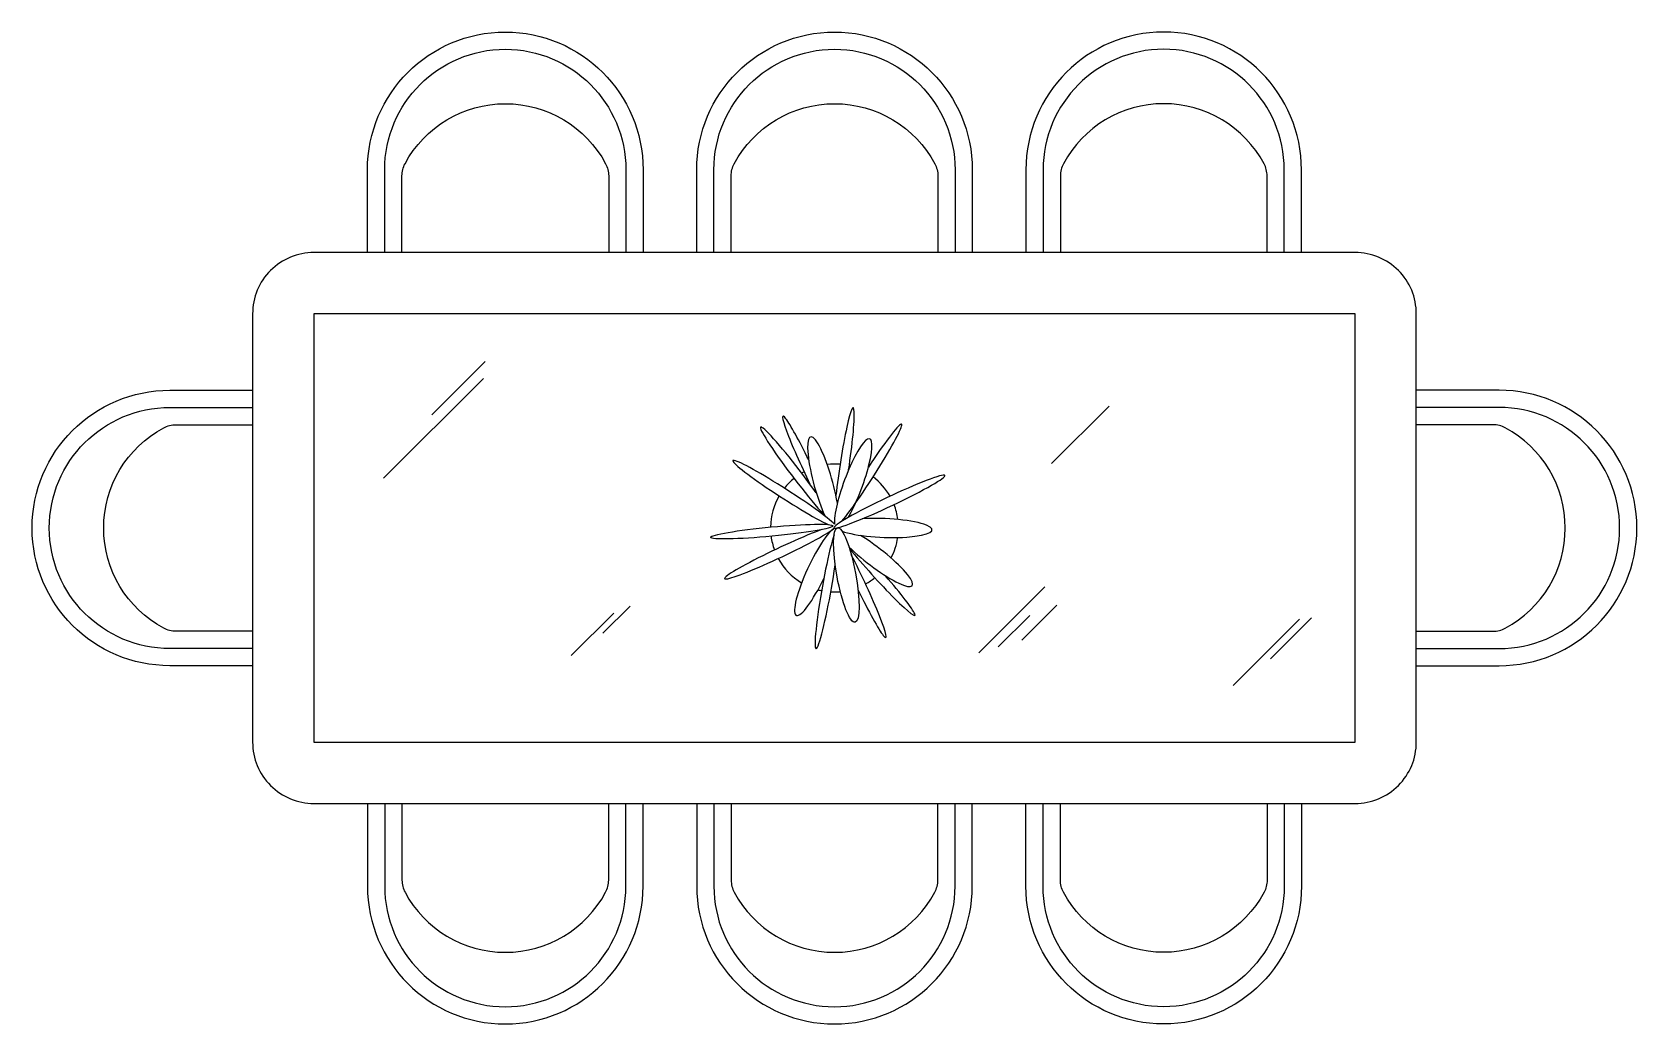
# Model space of a CAD drawing. Header units: millimetres. Extents: x -965.02 to -962.4, y 2628.33 to 2629.95.
import ezdxf

# ---------------------------------------------------------------- set-up
doc = ezdxf.new("R2010")
doc.units = ezdxf.units.MM
doc.header["$LTSCALE"] = 10
doc.layers.add('Móveis_mesas', color=2, linetype='Continuous')

msp = doc.modelspace()

# ---------------------------------------------------------------- linework, layer by layer
at = {"layer": 'Móveis_mesas', "color": 1}
for p, q in [((-964.3632, 2629.3232), (-964.2759, 2629.4105)), ((-964.4419, 2629.2199), (-964.2789, 2629.3829)), ((-963.3514, 2629.2438), (-963.2575, 2629.3377)), ((-963.4699, 2628.9346), (-963.3624, 2629.0421)), ((-964.0841, 2628.9665), (-964.0395, 2629.011)), ((-963.4, 2628.955), (-963.3425, 2629.0125)), ((-964.1356, 2628.9301), (-964.0663, 2628.9994)), ((-963.3869, 2628.9957), (-963.4386, 2628.9441)), ((-963.055, 2628.8811), (-962.9465, 2628.9895)), ((-962.9938, 2628.9247), (-962.9269, 2628.9917))]:
    msp.add_line(p, q, dxfattribs=at)
at = {"layer": 'Móveis_mesas'}
for points in [[(-964.4683, 2629.5885), (-964.4683, 2629.7236, -1), (-964.0183, 2629.7236), (-964.0183, 2629.5885)], [(-963.9308, 2629.5885), (-963.9308, 2629.7236, -1), (-963.4808, 2629.7236), (-963.4808, 2629.5885)], [(-962.9433, 2629.5885), (-962.9433, 2629.7236, 1), (-963.3933, 2629.7236), (-963.3933, 2629.5885)], [(-964.6558, 2628.9135), (-964.7909, 2628.9135, -1), (-964.7909, 2629.3635), (-964.6558, 2629.3635)], [(-962.7558, 2628.9135), (-962.6207, 2628.9135, 1), (-962.6207, 2629.3635), (-962.7558, 2629.3635)], [(-964.4683, 2628.6885), (-964.4683, 2628.5533, 1), (-964.0183, 2628.5533), (-964.0183, 2628.6885)], [(-963.9308, 2628.6885), (-963.9308, 2628.5533, 1), (-963.4808, 2628.5533), (-963.4808, 2628.6885)], [(-962.9433, 2628.6885), (-962.9433, 2628.5533, -1), (-963.3933, 2628.5533), (-963.3933, 2628.6885)]]:
    msp.add_lwpolyline(points, format="xyb", dxfattribs=at)
at = {"layer": 'Móveis_mesas', "color": 1}
for points in [[(-964.4402, 2629.5885), (-964.4402, 2629.7236, -1), (-964.0464, 2629.7236), (-964.0464, 2629.5885)], [(-963.9027, 2629.5885), (-963.9027, 2629.7236, -1), (-963.5089, 2629.7236), (-963.5089, 2629.5885)], [(-962.9714, 2629.5885), (-962.9714, 2629.7236, 1), (-963.3652, 2629.7236), (-963.3652, 2629.5885)], [(-964.412, 2629.5885), (-964.412, 2629.7137, -0.123742), (-964.407, 2629.7336, -0.598296), (-964.0795, 2629.7336, -0.123742), (-964.0745, 2629.7137), (-964.0745, 2629.5885)], [(-963.8745, 2629.5885), (-963.8745, 2629.7137, -0.123742), (-963.8695, 2629.7336, -0.598296), (-963.542, 2629.7336, -0.123742), (-963.537, 2629.7137), (-963.537, 2629.5885)], [(-962.9995, 2629.5885), (-962.9995, 2629.7137, 0.123742), (-963.0045, 2629.7336, 0.598296), (-963.332, 2629.7336, 0.123742), (-963.337, 2629.7137), (-963.337, 2629.5885)], [(-964.6558, 2628.9416), (-964.7909, 2628.9416, -1), (-964.7909, 2629.3353), (-964.6558, 2629.3353)], [(-962.7558, 2628.9416), (-962.6207, 2628.9416, 1), (-962.6207, 2629.3353), (-962.7558, 2629.3353)], [(-964.6558, 2628.9697), (-964.781, 2628.9697, -0.123742), (-964.801, 2628.9747, -0.598296), (-964.801, 2629.3022, -0.123742), (-964.781, 2629.3072), (-964.6558, 2629.3072)], [(-962.7558, 2628.9697), (-962.6305, 2628.9697, 0.123742), (-962.6106, 2628.9747, 0.598296), (-962.6106, 2629.3022, 0.123742), (-962.6305, 2629.3072), (-962.7558, 2629.3072)], [(-964.4402, 2628.6885), (-964.4402, 2628.5533, 1), (-964.0464, 2628.5533), (-964.0464, 2628.6885)], [(-964.412, 2628.6885), (-964.412, 2628.5632, 0.123742), (-964.407, 2628.5433, 0.598296), (-964.0795, 2628.5433, 0.123742), (-964.0745, 2628.5632), (-964.0745, 2628.6885)], [(-963.9027, 2628.6885), (-963.9027, 2628.5533, 1), (-963.5089, 2628.5533), (-963.5089, 2628.6885)], [(-963.8745, 2628.6885), (-963.8745, 2628.5632, 0.123742), (-963.8695, 2628.5433, 0.598296), (-963.542, 2628.5433, 0.123742), (-963.537, 2628.5632), (-963.537, 2628.6885)], [(-962.9714, 2628.6885), (-962.9714, 2628.5533, -1), (-963.3652, 2628.5533), (-963.3652, 2628.6885)], [(-962.9995, 2628.6885), (-962.9995, 2628.5632, -0.123742), (-963.0045, 2628.5433, -0.598296), (-963.332, 2628.5433, -0.123742), (-963.337, 2628.5632), (-963.337, 2628.6885)]]:
    msp.add_lwpolyline(points, format="xyb", dxfattribs=at)
at = {"layer": 'Móveis_mesas'}
msp.add_lwpolyline([(-964.5558, 2628.6885), (-962.8558, 2628.6885, 0.414214), (-962.7558, 2628.7885), (-962.7558, 2629.4885, 0.414214), (-962.8558, 2629.5885), (-964.5558, 2629.5885, 0.414214), (-964.6558, 2629.4885), (-964.6558, 2628.7885, 0.414214)], format="xyb", close=True, dxfattribs=at)
at = {"layer": 'Móveis_mesas', "color": 1}
msp.add_lwpolyline([(-964.5558, 2628.7885), (-962.8558, 2628.7885), (-962.8558, 2629.4885), (-964.5558, 2629.4885)], close=True, dxfattribs=at)
for start, end in [(129.1895, 141.5111), (118.4069, 120.8582), (84.9937, 96.5063), (75.7198, 76.6818), (29.8019, 52.9142), (149.8271, 179.1657), (7.6378, 21.4866), (187.494, 200.1359), (332.0512, 351.4496), (208.4425, 239.0967), (255.0593, 258.3838), (266.707, 275.2357), (299.0994, 309.0518)]:
    msp.add_arc((-963.7058, 2629.1385), 0.1045, start, end, dxfattribs=at)
for centre, major_axis, ratio, start_param, end_param in [((-963.7472, 2629.2305), (-0.0427, 0.0906), 0.075778, 4.888746, 8.045791), ((-963.69, 2629.2359), (0.0147, 0.099), 0.075778, 4.701072, 8.33168), ((-963.7657, 2629.2239), (-0.0608, 0.0795), 0.075778, 4.296299, 8.809257), ((-963.7241, 2629.2116), (-0.0208, 0.0758), 0.195692, 4.215806, 8.590586), ((-963.6503, 2629.2241), (0.0542, 0.0842), 0.075778, 3.67666, 7.739939), ((-963.6753, 2629.2104), (0.0271, 0.0738), 0.195692, 3.947329, 9.022809), ((-963.7875, 2629.1944), (-0.0842, 0.0542), 0.075778, 3.443179, 8.910776), ((-963.616, 2629.1816), (0.0906, 0.0427), 0.075778, 3.479471, 9.720255), ((-963.6253, 2629.1385), (0.0786, -0.003), 0.195692, 3.669806, 8.323414), ((-963.7947, 2629.0984), (-0.0906, -0.0427), 0.075778, 3.82251, 9.198289), ((-963.7351, 2629.0669), (-0.0332, -0.0713), 0.195692, 3.354294, 7.791596), ((-963.7185, 2629.0398), (-0.0175, -0.0986), 0.075778, 3.632777, 8.2616), ((-963.6411, 2629.0923), (0.0622, -0.0481), 0.195692, 4.150862, 8.364474), ((-963.6413, 2629.0701), (0.0668, -0.0745), 0.075778, 4.15617, 7.657719), ((-963.6649, 2629.0504), (0.0427, -0.0906), 0.075778, 4.813593, 8.329949)]:
    msp.add_ellipse(centre, major_axis=major_axis, ratio=ratio, start_param=start_param, end_param=end_param, dxfattribs=at)
for centre, major_axis, ratio in [((-963.8082, 2629.1326), (-0.0997, -0.0094), 0.075778), ((-963.6865, 2629.0617), (0.0144, -0.0773), 0.195692)]:
    msp.add_ellipse(centre, major_axis=major_axis, ratio=ratio, dxfattribs=at)

doc.saveas('drawing.dxf')
